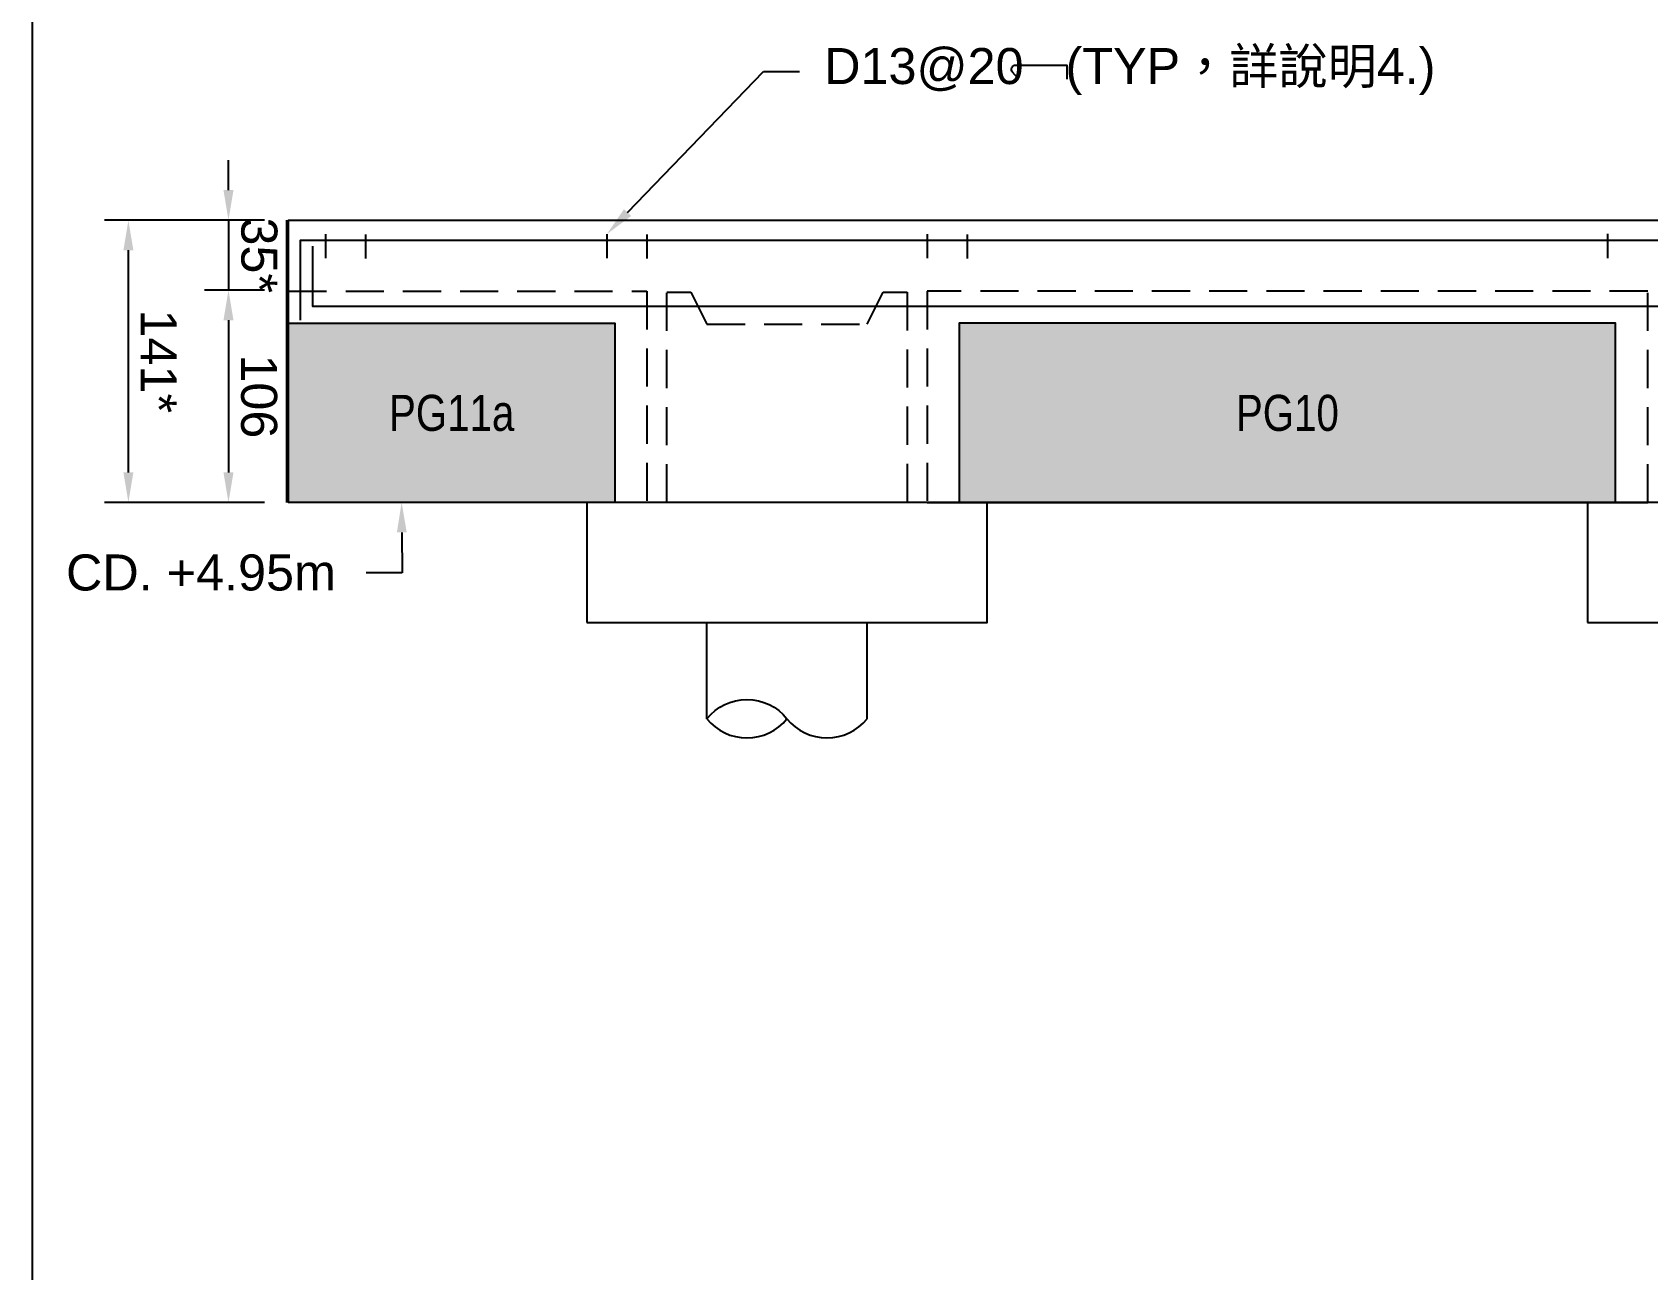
# Model space of a CAD drawing. Header units: millimetres. Extents: x 4668 to 40173, y -3560 to 14620.
# Drawn here: x 4694 to 5501, y -2942 to -2324 of the extents above; entities that cross this region are included whole.
import ezdxf
from ezdxf import colors
from ezdxf.entities.mleader import LeaderData, LeaderLine
from ezdxf.enums import TextEntityAlignment as Align
from ezdxf.math import Vec2, Vec3

# ---------------------------------------------------------------- set-up
doc = ezdxf.new("R2010")
doc.units = ezdxf.units.MM
doc.linetypes.add('CENTER', pattern=[50.8, 31.75, -6.35, 6.35, -6.35])
doc.linetypes.add('HIDDEN', pattern=[9.525, 6.35, -3.175])
doc.layers.get('0').transparency = 0.5
doc.layers.add('HB_0', color=7, linetype='Continuous', transparency=0.5)
for name, color, linetype in [('HB_DIM', 1, 'Continuous'), ('HB_TXT_CTEXT', 2, 'Continuous'), ('鋼筋', 3, 'Continuous')]:
    doc.layers.add(name, color=color, linetype=linetype)
doc.styles.get("Standard").update_dxf_attribs({"font": 'arial.ttf'})
doc.dimstyles.new('60', dxfattribs={"dimscale": 6, "dimtxt": 3, "dimasz": 2.5, "dimexe": 2, "dimexo": 2, "dimgap": 1, "dimtad": 1, "dimdec": 0, "dimdsep": 46, "dimtxsty": 'Standard', "dimcen": 0, "dimclrd": 1, "dimclre": 1, "dimclrt": 2, "dimadec": 0, "dimazin": 0, "dimtfac": 1, "dimtdec": 0, "dimtix": 1, "dimtmove": 2, "dimatfit": 3, "dimfxl": 1, "dimtolj": 1, "dimtzin": 0, "dimarcsym": 0})

# ---------------------------------------------------------------- blocks, each defined once
blk = doc.blocks.new('預鑄樁帽2x2')
at = {"layer": 'HB_0'}
blk.add_lwpolyline([(-100, 0), (100, 0), (100, 60), (-100, 60)], close=True, dxfattribs=at)
blk = doc.blocks.new('預鑄樁帽&樁800直')
at = {"layer": 'HB_0', "linetype": 'Continuous'}
for p, q in [((-40, -108.07), (-40, -60)), ((40, -108.07), (40, -60))]:
    blk.add_line(p, q, dxfattribs=at)
for points in [[(-40, -108.07, -0.48), (0, -108.07, 0.48), (40, -108.07, 0.48)], [(-40, -108.07, 0.48), (0, -108.07, 0.48)]]:
    blk.add_lwpolyline(points, format="xyb", dxfattribs=at)
at = {"layer": 'HB_0'}
blk.add_blockref('預鑄樁帽2x2', (0, -60), dxfattribs=at)
blk = doc.blocks.new('*D253')
at = {"layer": 'Defpoints', "color": 0}
for p in [(4742.39, -2417.61), (4822.39, -2417.61), (4822.39, -2558.61)]:
    blk.add_point(p, dxfattribs=at)
at = {"layer": 'HB_DIM', "color": 1, "lineweight": -2}
for p, q in [((4810.39, -2417.61), (4730.39, -2417.61)), ((4742.39, -2543.61), (4742.39, -2432.61)), ((4810.39, -2558.61), (4730.39, -2558.61))]:
    blk.add_line(p, q, dxfattribs=at)
at = {"layer": 'HB_DIM', "color": 1}
for points in [[(4744.89, -2432.61), (4739.89, -2432.61), (4742.39, -2417.61)], [(4739.89, -2543.61), (4744.89, -2543.61), (4742.39, -2558.61)]]:
    blk.add_solid(points, dxfattribs=at)
at = {"layer": 'HB_DIM', "color": 2, "insert": (4757.53, -2488.11), "char_height": 18, "attachment_point": 5, "rotation": 270}
blk.add_mtext('\\A1;141*', dxfattribs=at)
blk = doc.blocks.new('*D254')
at = {"layer": 'Defpoints', "color": 0}
for p in [(4822.39, -2417.61), (4792.39, -2452.61), (4822.39, -2452.61)]:
    blk.add_point(p, dxfattribs=at)
at = {"layer": 'HB_DIM', "color": 1, "lineweight": -2}
for p, q in [((4792.39, -2402.61), (4792.39, -2387.61)), ((4810.39, -2417.61), (4780.39, -2417.61)), ((4792.39, -2417.61), (4792.39, -2452.61)), ((4810.39, -2452.61), (4780.39, -2452.61)), ((4792.39, -2467.61), (4792.39, -2482.61))]:
    blk.add_line(p, q, dxfattribs=at)
at = {"layer": 'HB_DIM', "color": 1}
for points in [[(4789.89, -2402.61), (4794.89, -2402.61), (4792.39, -2417.61)], [(4794.89, -2467.61), (4789.89, -2467.61), (4792.39, -2452.61)]]:
    blk.add_solid(points, dxfattribs=at)
at = {"layer": 'HB_DIM', "color": 2, "insert": (4807.69, -2435.11), "char_height": 18, "attachment_point": 5, "rotation": 270}
blk.add_mtext('\\A1;35*', dxfattribs=at)
blk = doc.blocks.new('*D255')
at = {"layer": 'Defpoints', "color": 0}
for p in [(4822.39, -2452.61), (4792.39, -2558.61), (4822.39, -2558.61)]:
    blk.add_point(p, dxfattribs=at)
at = {"layer": 'HB_DIM', "color": 1, "lineweight": -2}
for p, q in [((4810.39, -2452.61), (4780.39, -2452.61)), ((4792.39, -2467.61), (4792.39, -2543.61)), ((4810.39, -2558.61), (4780.39, -2558.61))]:
    blk.add_line(p, q, dxfattribs=at)
at = {"layer": 'HB_DIM', "color": 1}
for points in [[(4794.89, -2467.61), (4789.89, -2467.61), (4792.39, -2452.61)], [(4789.89, -2543.61), (4794.89, -2543.61), (4792.39, -2558.61)]]:
    blk.add_solid(points, dxfattribs=at)
at = {"layer": 'HB_DIM', "color": 2, "insert": (4807.58, -2505.61), "char_height": 18, "attachment_point": 5, "rotation": 270}
blk.add_mtext('\\A1;106', dxfattribs=at)
blk = doc.blocks.new('PG11a側')
h = blk.add_hatch(color=253)
h.dxf.hatch_style = 1
h.paths.add_polyline_path([(163, 89.5), (0, 89.5), (0, 0), (163, 0)])
at = {"layer": 'HB_0', "color": 1, "linetype": 'HIDDEN', "ltscale": 3}
blk.add_lwpolyline([(0, 0), (0, 105.5), (179, 105.5), (179, 0), (0, 0)], dxfattribs=at)
at = {"layer": 'HB_0', "color": 7, "ltscale": 3}
blk.add_lwpolyline([(0, 0), (0, 89.5), (163, 89.5), (163, 0), (0, 0)], dxfattribs=at)
at = {"layer": 'HB_TXT_CTEXT', "linetype": 'Continuous', "width": 0.8}
blk.add_text('PG11a', height=18, rotation=360, dxfattribs=at).set_placement((81.5, 44.75), align=Align.MIDDLE)
blk = doc.blocks.new('PG10側')
at = {"layer": 'HB_0'}
h = blk.add_hatch(color=253, dxfattribs=at)
h.dxf.hatch_style = 1
h.paths.add_polyline_path([(344, 89.5), (16, 89.5), (16, 0), (344, 0)])
at = {"layer": 'HB_0', "color": 1, "linetype": 'HIDDEN', "ltscale": 3}
blk.add_lwpolyline([(0, 0), (360, 0), (360, 105.5), (0, 105.5)], close=True, dxfattribs=at)
at = {"layer": 'HB_0', "color": 7, "ltscale": 3}
blk.add_lwpolyline([(16, 0), (344, 0), (344, 89.5), (16, 89.5)], close=True, dxfattribs=at)
at = {"layer": 'HB_TXT_CTEXT', "linetype": 'Continuous', "width": 0.8}
blk.add_text('PG10', height=18, rotation=360, dxfattribs=at).set_placement((180, 44.75), align=Align.MIDDLE)
blk = doc.blocks.new('PB5')
at = {"layer": 'HB_0', "color": 1, "linetype": 'HIDDEN', "ltscale": 3}
blk.add_lwpolyline([(0, 0), (0, 105), (12, 105), (20, 89), (100, 89), (108, 105), (120, 105), (120, 0), (0, 0)], dxfattribs=at)

msp = doc.modelspace()

# ---------------------------------------------------------------- linework, layer by layer
at = {"layer": 'Defpoints', "color": 1, "linetype": 'Continuous'}
msp.add_lwpolyline([(9428.39, -2961.61), (9428.39, -1902.61), (4694.39, -1902.61), (4694.39, -2961.61)], dxfattribs=at)
at = {"layer": 'HB_0', "color": 1, "linetype": 'CENTER', "ltscale": 5}
msp.add_line((4821.39, -2417.61), (4821.39, -2558.61), dxfattribs=at)
at = {"layer": 'HB_0'}
for points in [[(6671.39, -2558.61), (6671.39, -2713.61), (5971.39, -2713.61), (5971.39, -2558.61), (5971.39, -2558.61), (4822.39, -2558.61), (4822.39, -2417.61), (6118.89, -2417.61), (6118.89, -2442.61), (6131.39, -2442.61), (6131.39, -2577.61), (6241.39, -2577.61), (6241.39, -2442.61), (6266.39, -2442.61), (6266.39, -2577.61), (6376.39, -2577.61), (6376.39, -2442.61), (6401.39, -2442.61), (6401.39, -2577.61), (6511.39, -2577.61), (6511.39, -2442.61), (6523.89, -2442.61), (6523.89, -2417.61), (9320.39, -2417.61)], [(5416.39, -2558.61), (4822.39, -2558.61), (4822.39, -2439.61)]]:
    msp.add_lwpolyline(points, dxfattribs=at)
at = {"layer": 'HB_TXT_CTEXT', "linetype": 'Continuous'}
msp.add_lwpolyline([(5186.803, -2346.69), (5184.139, -2343.701, -0.647602), (5185.751, -2340.103), (5211.219, -2340.103), (5211.219, -2347.117)], format="xyb", dxfattribs=at)
at = {"layer": '鋼筋'}
for p, q in [((4840.89, -2424.61), (4840.89, -2436.61)), ((4860.89, -2424.71), (4860.89, -2436.71)), ((4981.39, -2424.61), (4981.39, -2436.61)), ((5001.39, -2424.71), (5001.39, -2436.71)), ((5141.39, -2424.61), (5141.39, -2436.61)), ((5161.39, -2424.71), (5161.39, -2436.71)), ((5481.39, -2424.51), (5481.39, -2436.51))]:
    msp.add_line(p, q, dxfattribs=at)
for points in [[(4828.39, -2467.64), (4828.39, -2427.61), (6111.89, -2427.61), (6111.89, -2467.64)], [(4834.39, -2430.549), (4834.39, -2460.61), (6124.39, -2460.61), (6124.39, -2500.61)]]:
    msp.add_lwpolyline(points, dxfattribs=at)

# ---------------------------------------------------------------- block references
at = {"color": 4}
msp.add_blockref('PG10側', (5141.39, -2558.61), dxfattribs=at)
at = {"color": 255}
msp.add_blockref('PB5', (5011.39, -2558.61), dxfattribs=at)
at = {"layer": 'HB_0', "color": 4}
msp.add_blockref('PG11a側', (4822.39, -2558.61), dxfattribs=at)
at = {"layer": 'HB_0'}
for p in [(5071.39, -2558.61), (5571.39, -2558.61)]:
    msp.add_blockref('預鑄樁帽&樁800直', p, dxfattribs=at)

# ---------------------------------------------------------------- dimensions: what is measured, and where the dimension line sits
at = {"layer": 'HB_DIM'}
for base, p1, p2, picture, middle in [((4792.39, -2452.61), (4822.39, -2417.61), (4822.39, -2452.61), '*D254', (4807.687, -2435.11)), ((4742.39, -2417.61), (4822.39, -2558.61), (4822.39, -2417.61), '*D253', (4757.534, -2488.11))]:
    dim = msp.add_linear_dim(base=base, p1=p1, p2=p2, angle=90, text='<>*', dimstyle='60', dxfattribs=at)
    dim.commit()
    dim.dimension.update_dxf_attribs({"geometry": picture, "text_midpoint": middle})
dim = msp.add_linear_dim(base=(4792.39, -2558.61), p1=(4822.39, -2452.61), p2=(4822.39, -2558.61), angle=90, dimstyle='60', dxfattribs=at)
dim.commit()
dim.dimension.update_dxf_attribs({"geometry": '*D255', "text_midpoint": (4807.579, -2505.61)})

# ---------------------------------------------------------------- leaders
ml = msp.add_multileader_mtext('Standard', dxfattribs=at)
ml.set_content('D13@20   (TYP，詳說明4.)', color=2)
ml.set_leader_properties(color=1)
ml.build(insert=Vec2(0, 0))
ml.multileader.update_dxf_attribs({"dogleg_length": 3, "arrow_head_size": 15, "scale": 6})
ctx = ml.context
ctx.base_point, ctx.scale, ctx.char_height, ctx.arrow_head_size, ctx.landing_gap_size, ctx.plane_origin = Vec3(5073.601, -2343.61), 6, 18, 15, 18, Vec3(4910.611, -2354.954)
ctx.text_align_type = 2
notes = []
notes.append((ctx, [(0, (1, 1, 0), (5059.698, -2343.256), (1, 0), 18, [(0, [(4981.39, -2424.61)], 0, [])])]))
ctx.mtext.insert, ctx.mtext.alignment, ctx.mtext.flow_direction = Vec3(5395.373, -2331.61), 3, 5
ml = msp.add_multileader_mtext('Standard', dxfattribs=at)
ml.set_content('CD. +4.95m', color=2)
ml.set_leader_properties(color=1)
ml.build(insert=Vec2(0, 0))
ml.multileader.update_dxf_attribs({"dogleg_length": 3, "arrow_head_size": 15, "scale": 6})
ctx = ml.context
ctx.base_point, ctx.scale, ctx.char_height, ctx.arrow_head_size, ctx.landing_gap_size, ctx.plane_origin = Vec3(4693.233, -2593.61), 6, 18, 15, 18, Vec3(4784.679, -2558.61)
notes.append((ctx, [(0, (1, 1, 0), (4879.119, -2593.763), (-1, 0), 18, [(0, [(4878.89, -2558.61)], 0, [])])]))
ctx.mtext.insert, ctx.mtext.flow_direction = Vec3(4711.233, -2584.61), 5
for ctx, leaders in notes:
    for number, flags, end, landing, length, lines in leaders:
        leader = LeaderData()
        leader.index, (leader.has_last_leader_line, leader.has_dogleg_vector, leader.attachment_direction) = number, flags
        leader.last_leader_point, leader.dogleg_vector, leader.dogleg_length = Vec3(end), Vec3(landing), length
        for number, points, colour, breaks in lines:
            line = LeaderLine()
            line.index, line.vertices, line.color, line.breaks = number, Vec3.list(points), colors.encode_raw_color(colour), breaks
            leader.lines.append(line)
        ctx.leaders.append(leader)

doc.saveas('drawing.dxf')
